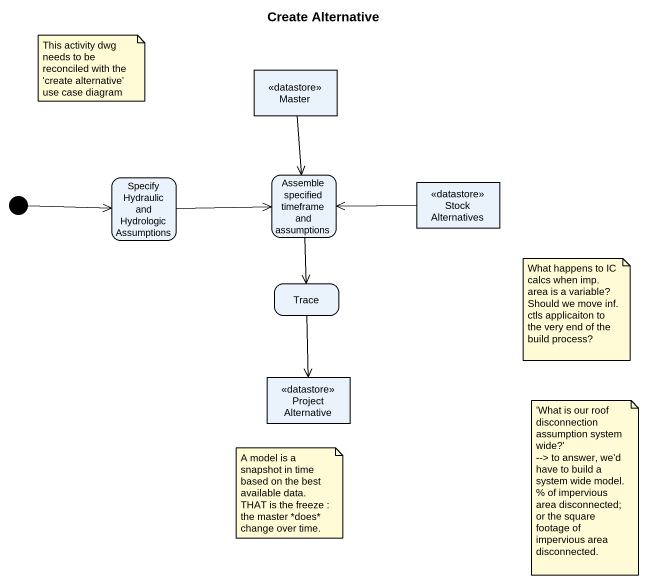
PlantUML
@startuml
title Create Alternative
hide empty description
state Master <<datastore>>
state "Specify Hydraulic and Hydrologic Assumptions" as Specify_Hydraulic_and
state "Assemble specified timeframe and assumptions" as Assemble_specified
state "Stock Alternatives" as Stock_Alternatives <<datastore>>
state Trace
state "Project Alternative" as Project_Alternative <<datastore>>
[*] -right-> Specify_Hydraulic_and
Master --> Assemble_specified
Specify_Hydraulic_and -right-> Assemble_specified
Assemble_specified --> Trace
Stock_Alternatives -left-> Assemble_specified
Trace --> Project_Alternative
note as N1
  This activity dwg needs to be reconciled with the 'create alternative' use case diagram
end note
note as N2
  What happens to IC calcs when imp. area is a variable? Should we move inf. ctls applicaiton to the very end of the build process?
end note
note as N3
  ~'What is our roof disconnection assumption system wide?'
  ~--> to answer, we'd have to build a system wide model.
  % of impervious area disconnected; or the square footage of impervious area disconnected.
end note
note as N4
  A model is a snapshot in time based on the best available data. THAT is the freeze : the master *does* change over time.
end note
@enduml
